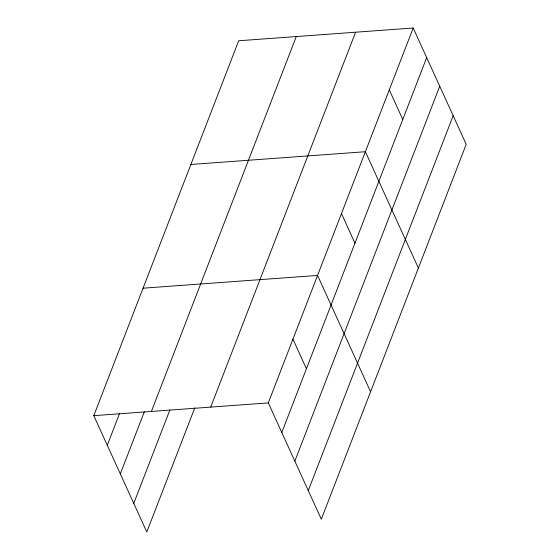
<?xml version="1.0" encoding="UTF-8"?>
<svg xmlns="http://www.w3.org/2000/svg" width="560" height="560" viewBox="0 0 560 560"><rect width="100%" height="100%" fill="white"/><g stroke="black" fill="none" stroke-linecap="round" stroke-linejoin="round"><path stroke-width="0.84" d="M194.824 407.764L146.811 532L93.793 415.66L238.679 40.768L413.189 28L466.207 144.34L321.321 519.232L268.303 402.899L413.189 28M107.282 445.263L119.441 413.798M120.323 473.886L144.333 411.768M151.382 411.446L296.268 36.554M133.763 503.377L169.932 409.794M210.714 407.106L355.6 32.214M281.792 432.495L426.685 57.603M294.84 461.118L439.726 86.226M308.28 490.609L453.166 115.717M190.862 164.479L365.379 151.718L418.397 268.058M143.052 288.197L317.562 275.429L370.587 391.769M93.793 415.66L268.303 402.899M389.284 89.859L402.773 119.462M341.474 213.57L354.963 243.173M292.936 339.164L306.425 368.767"/></g></svg>
